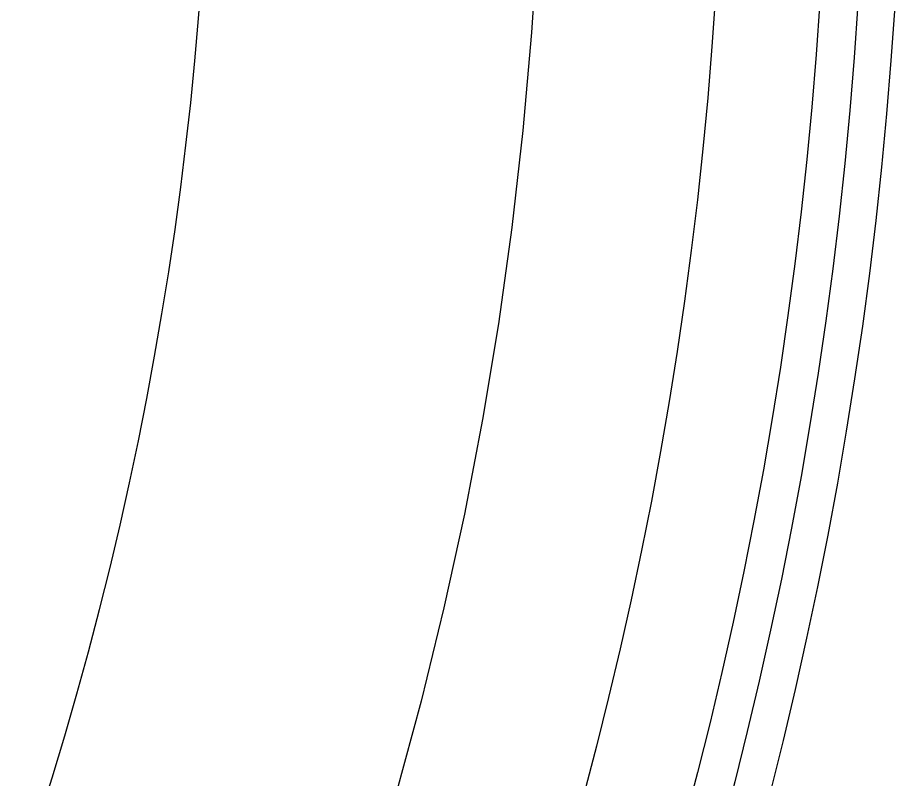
# Model space of a CAD drawing. Header units: metres. Extents: x 0 to 63075, y 0 to 44550.
# Drawn here: x 35792.79 to 35819, y 35915.38 to 35937.91 of the extents above; entities that cross this region are included whole.
import ezdxf

# ---------------------------------------------------------------- set-up
doc = ezdxf.new("R2010")
doc.units = ezdxf.units.M
doc.header["$LTSCALE"] = 75
doc.linetypes.add('HIDDEN2', pattern=[4.7625, 3.175, -1.5875])
for name, color, linetype in [('SDM', 7, 'Continuous'), ('SL4', 4, 'Continuous'), ('ST1', 7, 'HIDDEN2')]:
    doc.layers.add(name, color=color, linetype=linetype)

# ---------------------------------------------------------------- blocks, each defined once
blk = doc.blocks.new('A$C6e6623c1')
at = {"layer": 'SL4'}
for radius in [125, 123.91, 122.777, 119.686]:
    blk.add_circle((212.763, 1623.35), radius, dxfattribs=at)
blk.add_arc((212.763, 1623.35), 104.464, 171.10617, 157.38407, dxfattribs=at)
at = {"layer": 'ST1'}
blk.add_circle((212.763, 1623.35), 114.333, dxfattribs=at)

msp = doc.modelspace()

# ---------------------------------------------------------------- block references
at = {"layer": 'SDM'}
msp.add_blockref('A$C6e6623c1', (35481.239, 34322.916), dxfattribs=at)

doc.saveas('drawing.dxf')
